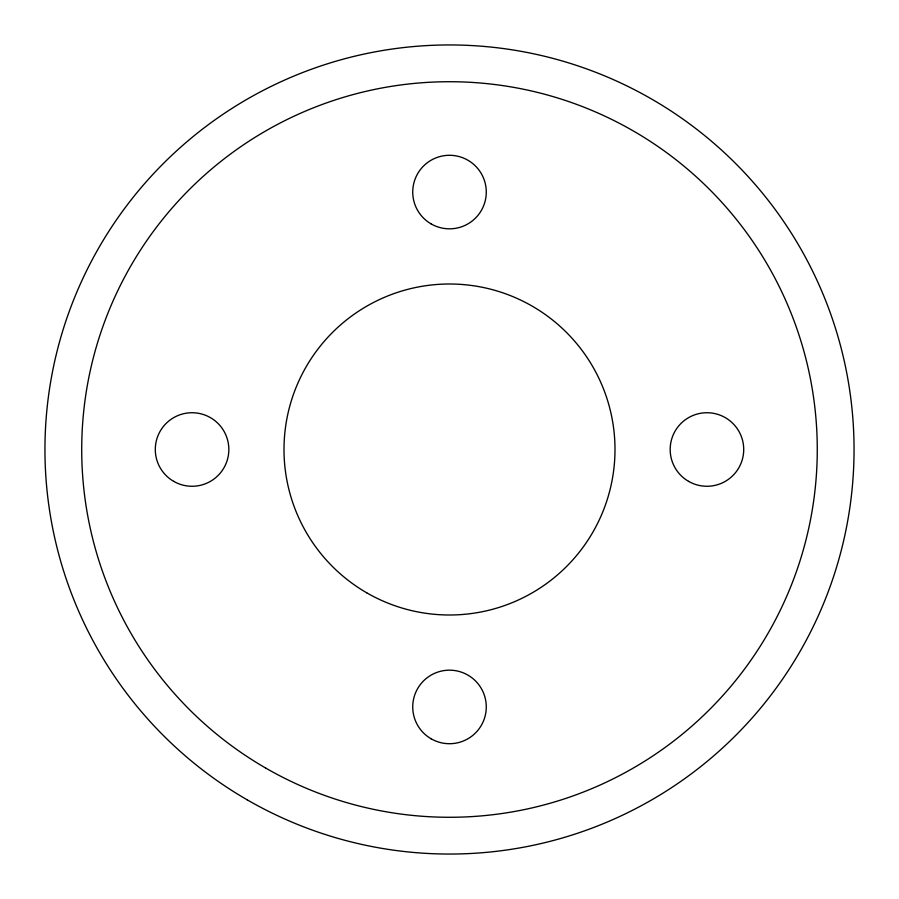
<?xml version="1.0" encoding="UTF-8"?>
<svg xmlns="http://www.w3.org/2000/svg" width="899" height="899" viewBox="0 0 899 899"><rect width="100%" height="100%" fill="white"/><g stroke="black" fill="none" stroke-linecap="round" stroke-linejoin="round"><path stroke-width="1.35" d="M247.225 799.852A404.55 404.55 0 0 0 854.05 449.5A404.55 404.55 0 0 0 247.225 99.148A404.55 404.55 0 0 0 247.225 799.852M366.747 592.823A165.495 165.495 0 0 0 614.995 449.5A165.495 165.495 0 0 0 366.747 306.177A165.495 165.495 0 0 0 366.747 592.823M173.676 481.347A36.78 36.78 0 0 0 228.84 449.5A36.78 36.78 0 0 0 173.676 417.653A36.78 36.78 0 0 0 173.676 481.347M431.115 223.907A36.78 36.78 0 0 0 486.28 192.06A36.78 36.78 0 0 0 431.115 160.213A36.78 36.78 0 0 0 431.115 223.907M688.555 481.347A36.78 36.78 0 0 0 743.72 449.5A36.78 36.78 0 0 0 688.555 417.653A36.78 36.78 0 0 0 688.555 481.347M431.115 738.787A36.78 36.78 0 0 0 486.28 706.94A36.78 36.78 0 0 0 431.115 675.093A36.78 36.78 0 0 0 431.115 738.787M265.61 768.004A367.77 367.77 0 0 0 817.27 449.5A367.77 367.77 0 0 0 265.61 130.996A367.77 367.77 0 0 0 265.61 768.004"/></g></svg>
